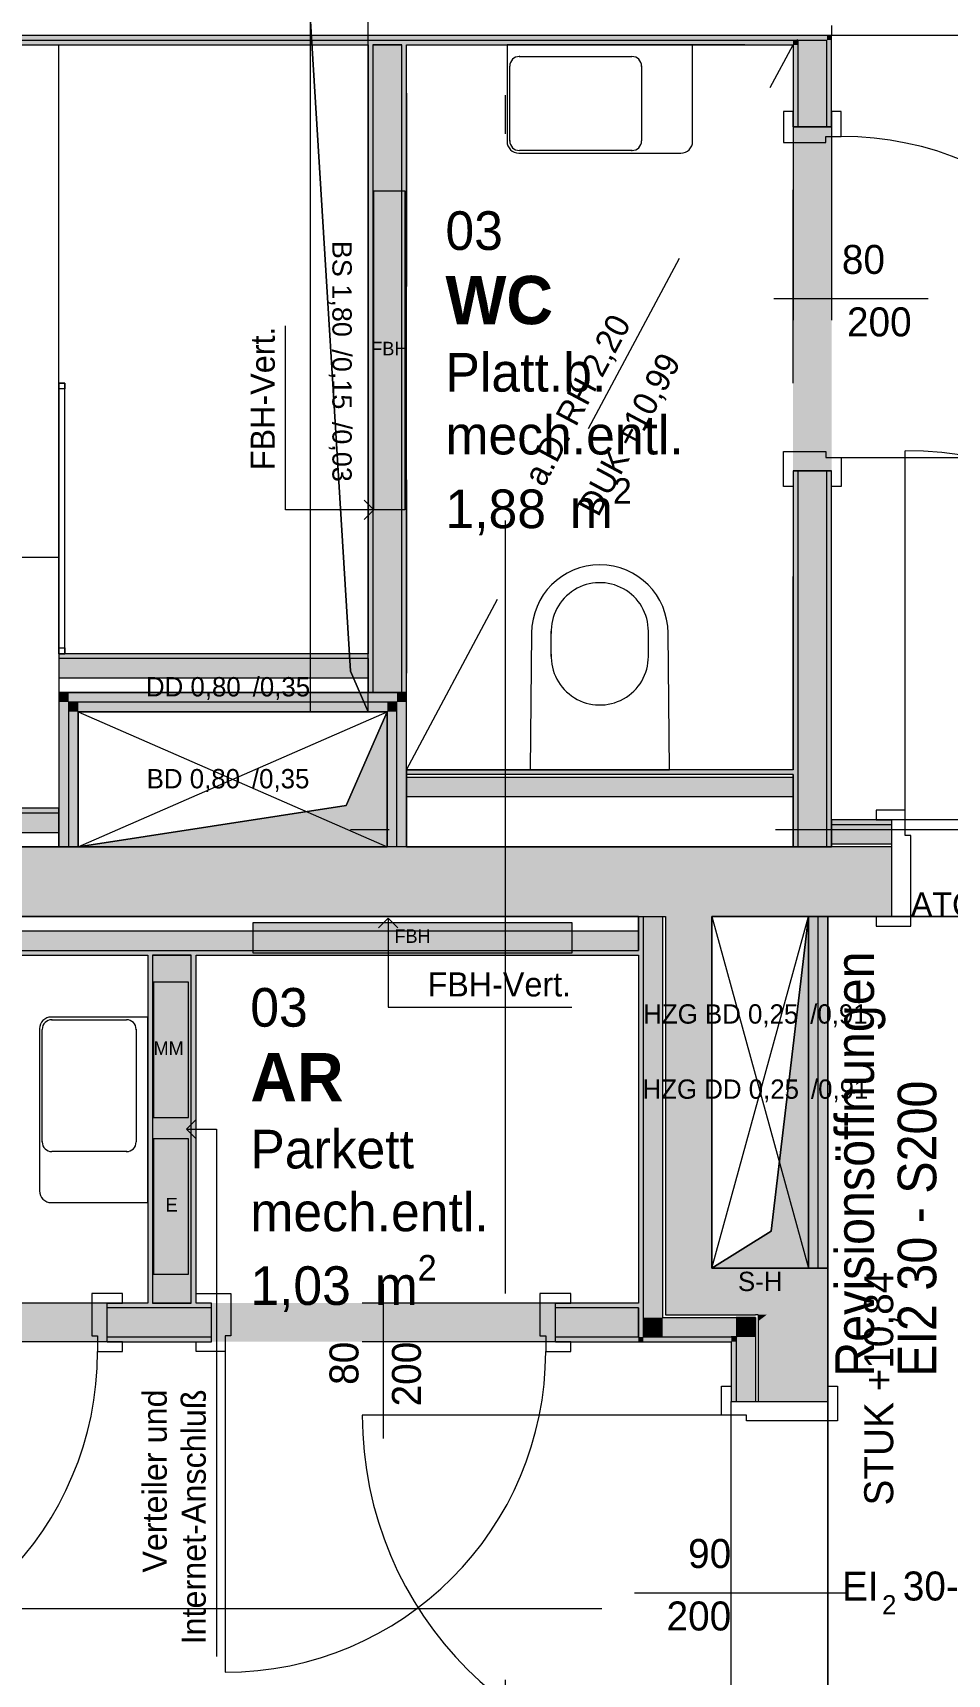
# Model space of a CAD drawing. Header units: metres. Extents: x -4 to 206, y -18 to 45.
# Drawn here: x 4.777 to 7.144, y -8.185 to -3.939 of the extents above; entities that cross this region are included whole.
import ezdxf

# ---------------------------------------------------------------- set-up
doc = ezdxf.new("R2010")
doc.units = ezdxf.units.M
doc.header["$MEASUREMENT"] = 0
for name, pattern in [('Achse', [0.004, 0.002, -0.001, 0, -0.001]), ('Schnittlinie', [0.006, 0.003, -0.0015, 0, -0.0015]), ('Strichlinie eng', [0.002, 0.0015, -0.0005]), ('Untersicht', [0.001, 0.0005, -0.0005])]:
    doc.linetypes.add(name, pattern=pattern)
for name, color, linetype in [('3._3.Stock PP STG1_1_000 Achsraster', 7, 'Continuous'), ('3._3.Stock PP STG1_1_120 Wand Innen tragend', 7, 'Continuous'), ('3._3.Stock PP STG1_1_130 Wand Innen', 7, 'Continuous'), ('3._3.Stock PP STG1_1_170 Schachtwände', 7, 'Continuous'), ('3._3.Stock PP STG1_1_220 Bodenaufbau', 7, 'Continuous'), ('3._3.Stock PP STG1_1_230 Decke abgehaengt', 7, 'Continuous'), ('3._3.Stock PP STG1_1_270 Deckendurchbruchsymbol', 7, 'Continuous'), ('3._3.Stock PP STG1_1_540 Sanitäreinrichtung', 7, 'Continuous'), ('3._3.Stock PP STG1_1_620 Haustechnik Installation', 7, 'Continuous'), ('3._3.Stock PP STG1_1_630 Elektrische Installation', 7, 'Continuous'), ('3._3.Stock PP STG1_1_810 Raum', 7, 'Continuous'), ('3._3.Stock PP STG1_1_815 Raumbegrenzung', 7, 'Continuous'), ('3._3.Stock PP STG1_1_851 Marker Schnitt', 7, 'Continuous'), ('3._3.Stock PP STG1_1_915 Allgemein Beschriftung.x', 7, 'Continuous'), ('3._3.Stock PP STG1_1_945 Einreichplan Beschriftung', 7, 'Continuous'), ('3._3.Stock PP STG1_1_950 Polierplan Bemaßung', 7, 'Continuous')]:
    doc.layers.add(name, color=color, linetype=linetype)
doc.styles.add('ERSTELLTER_STIL_1', font='arial.ttf')
doc.styles.add('ERSTELLTER_STIL_2', font='')
doc.styles.add('ERSTELLTER_STIL_5', font='', dxfattribs={"width": 0.936868})
doc.styles.add('ERSTELLTER_STIL_6', font='')
doc.styles.get('ERSTELLTER_STIL_2').set_extended_font_data('Eurostile')
doc.styles.get('ERSTELLTER_STIL_5').set_extended_font_data('Eurostile')
doc.styles.get('ERSTELLTER_STIL_6').set_extended_font_data('Eurostile', bold=True)

msp = doc.modelspace()

# ---------------------------------------------------------------- hatches: boundary and pattern name
at = {"layer": '3._3.Stock PP STG1_1_120 Wand Innen tragend', "linetype": 'Continuous', "lineweight": 13, "true_color": 0xfb02fe}
for points in [[(6.845, -5.975), (6.845, -5.9875), (7, -5.9875), (7, -5.975)], [(6.3575, -7.3125), (6.3575, -6.225), (6.345, -6.225), (6.345, -7.3125)], [(6.3575, -7.3125), (6.345, -7.325), (6.3575, -7.325)], [(6.345, -7.3125), (6.345, -7.325), (6.3575, -7.3125)], [(6.585, -7.3125), (6.3575, -7.3125), (6.3575, -7.325), (6.585, -7.325)], [(6.585, -7.3125), (6.585, -7.325), (6.5975, -7.3155), (6.5975, -7.3125)], [(6.5975, -7.3155), (6.585, -7.325), (6.5975, -7.325)], [(6.5975, -7.325), (6.585, -7.325), (6.585, -7.48), (6.5975, -7.48)]]:
    msp.add_hatch(color=6, dxfattribs=at).paths.add_polyline_path(points)
at = {"layer": '3._3.Stock PP STG1_1_120 Wand Innen tragend', "linetype": 'Continuous', "lineweight": 13, "true_color": 0xffaa00}
for points in [[(6.845, -5.9875), (6.845, -6.0375), (7, -6.0375), (7, -5.9875)], [(6.4075, -7.2625), (6.4075, -6.225), (6.3575, -6.225), (6.3575, -7.2625)], [(6.4075, -7.2625), (6.3575, -7.3125), (6.4075, -7.3125)], [(6.3575, -7.2625), (6.3575, -7.3125), (6.4075, -7.2625)], [(6.5975, -7.2625), (6.4075, -7.2625), (6.4075, -7.3125), (6.5975, -7.3125)], [(6.6475, -7.2625), (6.5975, -7.2625), (6.5975, -7.3125), (6.6014, -7.3125), (6.6475, -7.2775)], [(6.6475, -7.3125), (6.6475, -7.2775), (6.6014, -7.3125)], [(6.5975, -7.3155), (6.6014, -7.3125), (6.5975, -7.3125)], [(6.6014, -7.3125), (6.5975, -7.3155), (6.5975, -7.48), (6.6475, -7.48), (6.6475, -7.3125)]]:
    msp.add_hatch(color=40, dxfattribs=at).paths.add_polyline_path(points)
at = {"layer": '3._3.Stock PP STG1_1_120 Wand Innen tragend', "linetype": 'Continuous', "lineweight": 13, "true_color": 0x3f7f02}
for points in [[(3.445, -6.225), (6.845, -6.225), (6.845, -6.045), (3.445, -6.045)], [(6.845, -6.045), (6.845, -6.225), (7, -6.225), (7, -6.045)], [(6.535, -7.135), (6.535, -6.225), (6.415, -6.225), (6.415, -7.135)], [(6.535, -7.135), (6.415, -7.255), (6.535, -7.255)], [(6.415, -7.135), (6.415, -7.255), (6.535, -7.135)], [(6.655, -7.135), (6.535, -7.135), (6.535, -7.255), (6.655, -7.255)], [(6.655, -7.135), (6.655, -7.255), (6.6771, -7.255), (6.835, -7.135)], [(6.6771, -7.255), (6.835, -7.255), (6.835, -7.135)], [(6.655, -7.2625), (6.6672, -7.2625), (6.6771, -7.255), (6.655, -7.255)], [(6.655, -7.2718), (6.655, -7.48), (6.835, -7.48), (6.835, -7.255), (6.6771, -7.255)], [(6.655, -7.2718), (6.6672, -7.2625), (6.655, -7.2625)]]:
    msp.add_hatch(color=76, dxfattribs=at).paths.add_polyline_path(points)
at = {"layer": '3._3.Stock PP STG1_1_130 Wand Innen', "linetype": 'Continuous', "lineweight": 13, "true_color": 0xfb02fe}
for points in [[(3.445, -3.9575), (6.755, -3.9575), (6.765, -3.945), (3.445, -3.945)], [(6.8325, -3.9575), (6.8325, -3.945), (6.765, -3.945), (6.7575, -3.9544), (6.7575, -3.9575)], [(6.845, -3.9575), (6.845, -3.945), (6.8325, -3.945), (6.8325, -3.9575)], [(6.745, -3.9575), (3.445, -3.9575), (3.445, -3.97), (6.745, -3.97)], [(5.645, -3.97), (5.645, -5.645), (5.6575, -5.645), (5.6575, -3.97)], [(5.745, -5.645), (5.745, -3.97), (5.7325, -3.97), (5.7325, -5.645)], [(6.745, -3.97), (6.755, -3.9575), (6.745, -3.9575)], [(6.755, -3.9575), (6.745, -3.97), (6.7575, -3.97), (6.7575, -3.9575)], [(6.745, -3.97), (6.745, -4.1821), (6.7575, -4.1821), (6.7575, -3.97)], [(6.7575, -3.9575), (6.7575, -3.9544), (6.755, -3.9575)], [(6.845, -3.9575), (6.8325, -3.9575), (6.8325, -4.1821), (6.845, -4.1821)], [(6.745, -6.045), (6.7575, -6.045), (6.7575, -5.0721), (6.745, -5.0721)], [(6.8325, -5.0721), (6.8325, -6.045), (6.845, -6.045), (6.845, -5.0721)], [(5.645, -5.545), (4.845, -5.545), (4.845, -5.5575), (5.645, -5.5575)], [(6.745, -5.845), (5.745, -5.845), (5.745, -5.8575), (6.745, -5.8575)], [(4.845, -5.945), (3.545, -5.945), (3.545, -5.9575), (4.845, -5.9575)], [(3.665, -6.325), (6.345, -6.325), (6.345, -6.3125), (3.665, -6.3125)], [(5.075, -6.325), (5.075, -7.225), (5.0875, -7.225), (5.0875, -6.325)], [(5.2, -7.225), (5.2, -6.325), (5.1875, -6.325), (5.1875, -7.225)], [(4.97, -7.2375), (5.24, -7.2375), (5.24, -7.225), (4.97, -7.225)], [(6.13, -7.225), (6.13, -7.2375), (6.345, -7.2375), (6.345, -7.225)], [(4.97, -7.3125), (4.97, -7.325), (5.24, -7.325), (5.24, -7.3125)], [(6.13, -7.3125), (6.13, -7.325), (6.345, -7.325), (6.345, -7.3125)]]:
    msp.add_hatch(color=6, dxfattribs=at).paths.add_polyline_path(points)
at = {"layer": '3._3.Stock PP STG1_1_130 Wand Innen', "linetype": 'Continuous', "lineweight": 13, "true_color": 0xffaa00}
for points in [[(5.6575, -3.97), (5.6575, -5.645), (5.7325, -5.645), (5.7325, -3.97)], [(6.8325, -3.9575), (6.7575, -3.9575), (6.7575, -4.1821), (6.8325, -4.1821)], [(6.7575, -5.0721), (6.7575, -6.045), (6.8325, -6.045), (6.8325, -5.0721)], [(5.645, -5.5575), (4.845, -5.5575), (4.845, -5.6075), (5.645, -5.6075)], [(6.745, -5.865), (5.745, -5.865), (5.745, -5.915), (6.745, -5.915)], [(4.845, -5.9575), (3.545, -5.9575), (3.545, -6.0075), (4.845, -6.0075)], [(3.645, -6.3125), (6.345, -6.3125), (6.345, -6.2625), (3.645, -6.2625)], [(5.1875, -7.225), (5.1875, -6.325), (5.0875, -6.325), (5.0875, -7.225)], [(4.97, -7.2375), (4.97, -7.3125), (5.24, -7.3125), (5.24, -7.2375)], [(6.13, -7.3125), (6.345, -7.3125), (6.345, -7.2375), (6.13, -7.2375)]]:
    msp.add_hatch(color=40, dxfattribs=at).paths.add_polyline_path(points)
at = {"layer": '3._3.Stock PP STG1_1_130 Wand Innen', "linetype": 'Continuous', "lineweight": 0, "true_color": 0xffffff}
for points in [[(6.745, -5.0721), (6.845, -5.0721), (6.845, -4.1821), (6.745, -4.1821)], [(4.08, -7.325), (4.97, -7.325), (4.97, -7.225), (4.08, -7.225)], [(5.24, -7.325), (6.13, -7.325), (6.13, -7.225), (5.24, -7.225)]]:
    msp.add_hatch(color=7, dxfattribs=at).paths.add_polyline_path(points)
at = {"layer": '3._3.Stock PP STG1_1_170 Schachtwände', "linetype": 'Continuous', "lineweight": 13, "true_color": 0xfb02fe}
for points in [[(4.87, -5.67), (4.845, -5.645), (4.845, -5.67)], [(4.87, -5.645), (4.845, -5.645), (4.87, -5.67)], [(4.87, -5.67), (5.72, -5.67), (5.72, -5.645), (4.87, -5.645)], [(5.72, -5.67), (5.745, -5.645), (5.72, -5.645)], [(5.72, -5.67), (5.745, -5.67), (5.745, -5.645)], [(4.845, -5.67), (4.845, -6.045), (4.87, -6.045), (4.87, -5.67)], [(4.895, -5.695), (4.87, -5.67), (4.87, -5.695)], [(4.895, -5.67), (4.87, -5.67), (4.895, -5.695)], [(4.895, -5.695), (5.695, -5.695), (5.695, -5.67), (4.895, -5.67)], [(5.695, -5.695), (5.72, -5.67), (5.695, -5.67)], [(5.695, -5.695), (5.72, -5.695), (5.72, -5.67)], [(5.72, -5.67), (5.72, -6.045), (5.745, -6.045), (5.745, -5.67)], [(4.87, -5.695), (4.87, -6.045), (4.895, -6.045), (4.895, -5.695)], [(5.695, -5.695), (5.695, -6.045), (5.72, -6.045), (5.72, -5.695)], [(6.81, -7.135), (6.81, -6.225), (6.785, -6.225), (6.785, -7.135)], [(6.835, -7.135), (6.835, -6.225), (6.81, -6.225), (6.81, -7.135)]]:
    msp.add_hatch(color=6, dxfattribs=at).paths.add_polyline_path(points)
at = {"layer": '3._3.Stock PP STG1_1_270 Deckendurchbruchsymbol', "linetype": 'Continuous', "lineweight": 0}
for points in [[(4.895, -6.045), (5.695, -6.045), (5.695, -5.695), (5.5881, -5.9381)], [(6.535, -7.135), (6.785, -7.135), (6.785, -6.225), (6.6886, -7.0386)]]:
    msp.add_hatch(color=8, dxfattribs=at).paths.add_polyline_path(points)
at = {"layer": '3._3.Stock PP STG1_1_620 Haustechnik Installation', "linetype": 'Continuous', "lineweight": 0, "true_color": 0x3f0000}
for points in [[(5.66, -5.1725), (5.74, -5.1725), (5.74, -4.3475), (5.66, -4.3475)], [(5.3475, -6.24), (5.3475, -6.32), (6.1725, -6.32), (6.1725, -6.24)]]:
    msp.add_hatch(color=18, dxfattribs=at).paths.add_polyline_path(points)
at = {"layer": '3._3.Stock PP STG1_1_630 Elektrische Installation', "linetype": 'Continuous', "lineweight": 0, "true_color": 0x3f1b00}
for points in [[(5.18, -6.395), (5.09, -6.395), (5.09, -6.745), (5.18, -6.745)], [(5.18, -6.8), (5.09, -6.8), (5.09, -7.15), (5.18, -7.15)]]:
    msp.add_hatch(color=28, dxfattribs=at).paths.add_polyline_path(points)

# ---------------------------------------------------------------- linework, layer by layer
at = {"layer": '3._3.Stock PP STG1_1_000 Achsraster', "color": 5, "linetype": 'Achse', "lineweight": 0, "ltscale": 1000}
for p, q in [((6, 3), (6, -18)), ((-1.5, -6), (21, -6))]:
    msp.add_line(p, q, dxfattribs=at)
at = {"layer": '3._3.Stock PP STG1_1_120 Wand Innen tragend', "color": 7, "linetype": 'Continuous', "lineweight": 13, "ltscale": 1000}
for p, q in [((7.035, -5.95), (7.035, -5.02)), ((7.035, -5.95), (6.96, -5.95)), ((6.96, -5.95), (6.96, -5.975)), ((6.96, -5.975), (7, -5.975)), ((7, -5.975), (7, -5.9875)), ((7, -5.975), (7, -6.225)), ((7, -5.975), (7, -5.9875)), ((7, -5.975), (7, -5.9875)), ((7.035, -6.015), (7.035, -5.95)), ((7, -5.9875), (6.845, -5.9875)), ((7, -5.9875), (7, -6.0375)), ((7, -5.9875), (7, -6.0375)), ((7, -5.9875), (7, -6.0375)), ((7.05, -6.015), (7.035, -6.015)), ((7.05, -6.25), (7.05, -6.015)), ((7, -6.0375), (6.845, -6.0375)), ((7, -6.0375), (7, -6.045)), ((7, -6.0375), (7, -6.045)), ((7, -6.0375), (7, -6.045)), ((6.3575, -6.225), (6.3575, -7.2625)), ((6.4075, -6.225), (6.4075, -7.255)), ((7, -6.225), (6.96, -6.225)), ((6.96, -6.225), (6.96, -6.25)), ((6.96, -6.25), (7.05, -6.25)), ((6.4075, -7.255), (6.4075, -7.2625)), ((6.3575, -7.2625), (6.3575, -7.3125)), ((6.4075, -7.2625), (6.415, -7.2625)), ((6.4075, -7.2625), (6.415, -7.2625)), ((6.415, -7.2625), (6.5975, -7.2625)), ((6.6475, -7.2625), (6.5975, -7.2625)), ((6.6475, -7.2625), (6.5975, -7.2625)), ((6.6475, -7.2625), (6.6475, -7.2775)), ((6.6475, -7.2775), (6.6475, -7.48)), ((6.3575, -7.3125), (6.4075, -7.3125)), ((6.3575, -7.3125), (6.4075, -7.3125)), ((6.4075, -7.3125), (6.585, -7.3125)), ((6.5975, -7.3125), (6.585, -7.3125)), ((6.5975, -7.3125), (6.585, -7.3125)), ((6.5975, -7.3125), (6.5975, -7.3155)), ((6.5975, -7.3155), (6.5975, -7.48)), ((6.56, -7.515), (6.56, -7.44)), ((6.56, -7.44), (6.585, -7.44)), ((6.585, -7.44), (6.585, -7.48)), ((6.835, -7.48), (6.835, -7.44)), ((6.835, -7.44), (6.86, -7.44)), ((6.86, -7.44), (6.86, -7.53)), ((6.56, -7.515), (5.63, -7.515)), ((6.625, -7.515), (6.56, -7.515)), ((6.585, -7.48), (6.5975, -7.48)), ((6.585, -7.48), (6.835, -7.48)), ((6.585, -7.48), (6.5975, -7.48)), ((6.585, -7.48), (6.5975, -7.48)), ((6.5975, -7.48), (6.6475, -7.48)), ((6.5975, -7.48), (6.6475, -7.48)), ((6.5975, -7.48), (6.6475, -7.48)), ((6.625, -7.53), (6.625, -7.515)), ((6.6475, -7.48), (6.655, -7.48)), ((6.6475, -7.48), (6.655, -7.48)), ((6.6475, -7.48), (6.655, -7.48)), ((6.86, -7.53), (6.625, -7.53)), ((6.335, -7.975), (6.885, -7.975))]:
    msp.add_line(p, q, dxfattribs=at)
at = {"layer": '3._3.Stock PP STG1_1_120 Wand Innen tragend', "color": 8, "linetype": 'Continuous', "lineweight": 13, "ltscale": 1000}
for p, q in [((7.99, -5.975), (7, -5.975)), ((7.99, -6.225), (7, -6.225)), ((6.585, -8.47), (6.585, -7.48)), ((6.835, -8.47), (6.835, -7.48))]:
    msp.add_line(p, q, dxfattribs=at)
at = {"layer": '3._3.Stock PP STG1_1_120 Wand Innen tragend', "color": 7, "linetype": 'Continuous', "lineweight": 18, "ltscale": 1000}
for p, q in [((7, -6.045), (6.845, -6.045)), ((7, -6.045), (7, -6.225)), ((7, -6.045), (7, -6.225)), ((7, -6.045), (7, -6.225)), ((6.415, -6.225), (6.415, -7.135)), ((6.415, -7.135), (6.415, -7.255)), ((6.415, -7.255), (6.535, -7.255)), ((6.415, -7.255), (6.535, -7.255)), ((6.535, -7.255), (6.6475, -7.255)), ((6.655, -7.255), (6.6475, -7.255)), ((6.655, -7.255), (6.6475, -7.255)), ((6.655, -7.255), (6.655, -7.2625)), ((6.655, -7.2625), (6.655, -7.2718)), ((6.655, -7.2718), (6.655, -7.48)), ((6.655, -7.48), (6.835, -7.48)), ((6.655, -7.48), (6.835, -7.48)), ((6.655, -7.48), (6.835, -7.48))]:
    msp.add_line(p, q, dxfattribs=at)
at = {"layer": '3._3.Stock PP STG1_1_120 Wand Innen tragend', "color": 7, "linetype": 'Continuous', "lineweight": 13, "ltscale": 1000, "flags": 128}
for points in [[(7, -5.975), (6.845, -5.975)], [(6.845, -5.975), (6.845, -5.9875)], [(6.845, -5.9875), (6.845, -6.0375)], [(6.845, -6.0375), (6.845, -6.045)], [(6.345, -6.225), (6.3575, -6.225)], [(6.345, -6.225), (6.345, -6.3125)], [(6.3575, -6.225), (6.4075, -6.225)], [(6.4075, -6.225), (6.415, -6.225)], [(6.345, -6.325), (6.345, -7.225)], [(6.345, -7.2375), (6.345, -7.3125)], [(6.345, -7.325), (6.3575, -7.325)], [(6.3575, -7.325), (6.585, -7.325)], [(6.585, -7.325), (6.585, -7.48)]]:
    msp.add_lwpolyline(points, dxfattribs=at)
at = {"layer": '3._3.Stock PP STG1_1_120 Wand Innen tragend', "color": 7, "linetype": 'Continuous', "lineweight": 18, "ltscale": 1000, "flags": 128}
for points in [[(6.845, -6.045), (3.445, -6.045)], [(3.445, -6.225), (6.415, -6.225)], [(6.535, -6.225), (6.845, -6.225)], [(6.535, -7.135), (6.535, -6.225)], [(6.845, -6.225), (7, -6.225)], [(6.655, -7.135), (6.535, -7.135)], [(6.835, -7.135), (6.655, -7.135)], [(6.835, -7.48), (6.835, -7.135)]]:
    msp.add_lwpolyline(points, dxfattribs=at)
at = {"layer": '3._3.Stock PP STG1_1_120 Wand Innen tragend', "color": 7, "linetype": 'Continuous', "lineweight": 13, "ltscale": 1000}
for centre, start, end in [((7.035, -5.95), 0, 90), ((6.56, -7.515), 180, 270)]:
    msp.add_arc(centre, 0.93, start, end, dxfattribs=at)
at = {"layer": '3._3.Stock PP STG1_1_130 Wand Innen', "color": 7, "linetype": 'Continuous', "lineweight": 18, "ltscale": 1000}
for p, q in [((3.445, -3.945), (6.765, -3.945)), ((6.765, -3.945), (6.8325, -3.945)), ((6.8325, -3.945), (6.845, -3.945)), ((6.8325, -3.945), (6.845, -3.945)), ((3.445, -3.9575), (6.755, -3.9575)), ((5.6575, -3.97), (5.6575, -5.645)), ((5.7325, -5.645), (5.7325, -3.97)), ((6.7575, -3.9575), (6.755, -3.9575)), ((6.7575, -3.9575), (6.755, -3.9575)), ((6.7575, -3.9575), (6.8325, -3.9575)), ((6.7575, -3.9575), (6.7575, -4.1821)), ((6.7575, -3.9575), (6.8325, -3.9575)), ((6.8325, -4.1821), (6.8325, -3.9575)), ((6.745, -4.1821), (6.7575, -4.1821)), ((6.745, -4.1821), (6.7575, -4.1821)), ((6.745, -4.1821), (6.7575, -4.1821)), ((6.7575, -4.1821), (6.8325, -4.1821)), ((6.7575, -4.1821), (6.8325, -4.1821)), ((6.7575, -4.1821), (6.8325, -4.1821)), ((6.8325, -4.1821), (6.845, -4.1821)), ((6.8325, -4.1821), (6.845, -4.1821)), ((6.8325, -4.1821), (6.845, -4.1821)), ((6.745, -5.0721), (6.7575, -5.0721)), ((6.745, -5.0721), (6.7575, -5.0721)), ((6.745, -5.0721), (6.7575, -5.0721)), ((6.7575, -5.0721), (6.7575, -6.045)), ((6.7575, -5.0721), (6.8325, -5.0721)), ((6.7575, -5.0721), (6.8325, -5.0721)), ((6.7575, -5.0721), (6.8325, -5.0721)), ((6.8325, -6.045), (6.8325, -5.0721)), ((6.8325, -5.0721), (6.845, -5.0721)), ((6.8325, -5.0721), (6.845, -5.0721)), ((6.8325, -5.0721), (6.845, -5.0721)), ((5.645, -5.5575), (4.845, -5.5575)), ((4.845, -5.6075), (5.645, -5.6075)), ((6.745, -5.8575), (5.745, -5.8575)), ((6.745, -5.865), (5.745, -5.865)), ((6.745, -5.915), (5.745, -5.915)), ((4.845, -5.9575), (3.545, -5.9575)), ((3.545, -6.0075), (4.845, -6.0075)), ((6.345, -6.2625), (3.645, -6.2625)), ((3.665, -6.3125), (6.345, -6.3125)), ((5.0875, -6.325), (5.0875, -7.225)), ((5.1875, -7.225), (5.1875, -6.325)), ((4.97, -7.2375), (4.97, -7.225)), ((4.97, -7.2375), (4.97, -7.225)), ((4.97, -7.2375), (4.97, -7.225)), ((5.24, -7.2375), (4.97, -7.2375)), ((4.97, -7.3125), (4.97, -7.2375)), ((4.97, -7.3125), (4.97, -7.2375)), ((4.97, -7.3125), (4.97, -7.2375)), ((5.24, -7.2375), (5.24, -7.225)), ((5.24, -7.2375), (5.24, -7.225)), ((5.24, -7.2375), (5.24, -7.225)), ((5.24, -7.3125), (5.24, -7.2375)), ((5.24, -7.3125), (5.24, -7.2375)), ((5.24, -7.3125), (5.24, -7.2375)), ((6.13, -7.2375), (6.13, -7.225)), ((6.13, -7.2375), (6.13, -7.225)), ((6.13, -7.2375), (6.13, -7.225)), ((6.345, -7.2375), (6.13, -7.2375)), ((6.13, -7.3125), (6.13, -7.2375)), ((6.13, -7.3125), (6.13, -7.2375)), ((6.13, -7.3125), (6.13, -7.2375)), ((4.97, -7.3125), (5.24, -7.3125)), ((4.97, -7.325), (4.97, -7.3125)), ((4.97, -7.325), (4.97, -7.3125)), ((4.97, -7.325), (4.97, -7.3125)), ((5.24, -7.325), (5.24, -7.3125)), ((5.24, -7.325), (5.24, -7.3125)), ((5.24, -7.325), (5.24, -7.3125)), ((6.13, -7.3125), (6.345, -7.3125)), ((6.13, -7.325), (6.13, -7.3125)), ((6.13, -7.325), (6.13, -7.3125)), ((6.13, -7.325), (6.13, -7.3125))]:
    msp.add_line(p, q, dxfattribs=at)
at = {"layer": '3._3.Stock PP STG1_1_130 Wand Innen', "color": 7, "linetype": 'Continuous', "lineweight": 13, "ltscale": 1000}
for p, q in [((6.745, -4.1421), (6.72, -4.1421)), ((6.72, -4.1421), (6.72, -4.2221)), ((6.745, -4.1821), (6.745, -4.1421)), ((6.87, -4.1421), (6.845, -4.1421)), ((6.845, -4.1421), (6.845, -4.1821)), ((6.87, -4.2071), (6.87, -4.1421)), ((6.845, -4.1821), (6.745, -4.1821)), ((6.72, -4.2221), (6.83, -4.2221)), ((6.83, -4.2221), (6.83, -4.2071)), ((6.83, -4.2071), (6.87, -4.2071)), ((7.095, -4.6271), (6.695, -4.6271)), ((6.72, -5.0221), (6.83, -5.0221)), ((6.72, -5.1121), (6.72, -5.0221)), ((6.83, -5.0221), (6.83, -5.0371)), ((6.83, -5.0371), (6.87, -5.0371)), ((6.87, -5.0371), (6.87, -5.1121)), ((6.87, -5.0371), (7.7, -5.0371)), ((6.845, -5.0721), (6.745, -5.0721)), ((6.745, -5.0721), (6.745, -5.1121)), ((6.845, -5.1121), (6.845, -5.0721)), ((6.745, -5.1121), (6.72, -5.1121)), ((6.87, -5.1121), (6.845, -5.1121)), ((5.685, -7.575), (5.685, -7.175)), ((4.93, -7.2), (4.93, -7.31)), ((5.01, -7.2), (4.93, -7.2)), ((5.01, -7.225), (5.01, -7.2)), ((5.2, -7.225), (5.2, -7.2)), ((5.2, -7.2), (5.29, -7.2)), ((5.29, -7.2), (5.29, -7.31)), ((6.09, -7.2), (6.09, -7.31)), ((6.17, -7.2), (6.09, -7.2)), ((6.17, -7.225), (6.17, -7.2)), ((4.97, -7.325), (4.97, -7.225)), ((4.97, -7.225), (5.01, -7.225)), ((5.24, -7.225), (5.2, -7.225)), ((5.24, -7.325), (5.24, -7.225)), ((6.13, -7.325), (6.13, -7.225)), ((6.13, -7.225), (6.17, -7.225)), ((4.93, -7.31), (4.945, -7.31)), ((4.945, -7.31), (4.945, -7.35)), ((5.01, -7.325), (4.97, -7.325)), ((5.01, -7.35), (5.01, -7.325)), ((5.2, -7.35), (5.2, -7.325)), ((5.2, -7.325), (5.24, -7.325)), ((5.29, -7.31), (5.275, -7.31)), ((5.275, -7.31), (5.275, -7.35)), ((6.09, -7.31), (6.105, -7.31)), ((6.105, -7.31), (6.105, -7.35)), ((6.17, -7.325), (6.13, -7.325)), ((6.17, -7.35), (6.17, -7.325)), ((4.945, -7.35), (5.01, -7.35)), ((5.275, -7.35), (5.2, -7.35)), ((5.275, -7.35), (5.275, -8.18)), ((6.105, -7.35), (6.17, -7.35))]:
    msp.add_line(p, q, dxfattribs=at)
at = {"layer": '3._3.Stock PP STG1_1_130 Wand Innen', "color": 8, "linetype": 'Untersicht', "lineweight": 13, "ltscale": 1000}
for p, q in [((6.745, -4.1821), (6.745, -5.0721)), ((6.845, -4.1821), (6.845, -5.0721)), ((4.97, -7.225), (4.08, -7.225)), ((6.13, -7.225), (5.24, -7.225)), ((4.97, -7.325), (4.08, -7.325)), ((6.13, -7.325), (5.24, -7.325))]:
    msp.add_line(p, q, dxfattribs=at)
at = {"layer": '3._3.Stock PP STG1_1_130 Wand Innen', "color": 7, "linetype": 'Continuous', "lineweight": 18, "ltscale": 1000, "flags": 128}
for points in [[(6.845, -3.92), (6.845, -3.945)], [(6.845, -4.1821), (6.845, -3.945)], [(3.545, -3.97), (5.645, -3.97)], [(5.645, -3.97), (5.645, -5.545)], [(5.7325, -3.97), (5.6575, -3.97)], [(5.6575, -3.97), (5.7325, -3.97)], [(5.745, -5.645), (5.745, -3.97)], [(5.745, -3.97), (6.745, -3.97)], [(6.745, -3.97), (6.745, -4.1821)], [(6.745, -5.0721), (6.745, -5.845)], [(6.845, -6.045), (6.845, -5.0721)], [(5.645, -5.545), (4.845, -5.545)], [(4.845, -5.545), (4.845, -5.645)], [(5.645, -5.5575), (5.645, -5.645)], [(5.645, -5.645), (5.645, -5.5575)], [(4.845, -5.645), (5.645, -5.645)], [(5.645, -5.645), (5.745, -5.645)], [(6.745, -5.845), (5.745, -5.845)], [(5.745, -5.845), (5.745, -6.045)], [(6.745, -5.8575), (6.745, -6.045)], [(6.745, -6.045), (6.745, -5.8575)], [(4.845, -5.945), (3.545, -5.945)], [(4.845, -6.045), (4.845, -5.945)], [(3.545, -6.045), (4.845, -6.045)], [(5.745, -6.045), (6.745, -6.045)], [(6.745, -6.045), (6.7575, -6.045)], [(6.7575, -6.045), (6.8325, -6.045)], [(6.8325, -6.045), (6.845, -6.045)], [(6.345, -6.225), (3.595, -6.225)], [(6.345, -6.2625), (6.345, -6.225)], [(6.345, -6.3125), (6.345, -6.2625)], [(3.665, -6.325), (5.075, -6.325)], [(5.075, -6.325), (5.075, -7.225)], [(5.1875, -6.325), (5.0875, -6.325)], [(5.0875, -6.325), (5.1875, -6.325)], [(5.2, -7.225), (5.2, -6.325)], [(5.2, -6.325), (6.345, -6.325)], [(5.075, -7.225), (4.97, -7.225)], [(5.1875, -7.225), (5.0875, -7.225)], [(5.0875, -7.225), (5.1875, -7.225)], [(5.24, -7.225), (5.2, -7.225)], [(6.345, -7.225), (6.13, -7.225)], [(6.345, -7.3125), (6.345, -7.2375)], [(4.97, -7.325), (5.24, -7.325)], [(6.13, -7.325), (6.345, -7.325)]]:
    msp.add_lwpolyline(points, dxfattribs=at)
at = {"layer": '3._3.Stock PP STG1_1_130 Wand Innen', "color": 7, "linetype": 'Continuous', "lineweight": 13, "ltscale": 1000}
for centre, start, end in [((6.87, -5.0371), 0, 90), ((4.115, -7.35), 270, 0), ((5.275, -7.35), 270, 0)]:
    msp.add_arc(centre, 0.83, start, end, dxfattribs=at)
at = {"layer": '3._3.Stock PP STG1_1_170 Schachtwände', "color": 7, "linetype": 'Continuous', "lineweight": 18, "ltscale": 1000}
for p, q in [((4.895, -5.67), (4.87, -5.67)), ((4.87, -5.67), (4.87, -5.695)), ((5.695, -5.67), (4.895, -5.67)), ((5.72, -5.67), (5.695, -5.67)), ((5.72, -5.695), (5.72, -5.67)), ((4.87, -5.695), (4.87, -6.045)), ((5.72, -6.045), (5.72, -5.695)), ((6.81, -7.135), (6.81, -6.225))]:
    msp.add_line(p, q, dxfattribs=at)
at = {"layer": '3._3.Stock PP STG1_1_170 Schachtwände', "color": 7, "linetype": 'Continuous', "lineweight": 18, "ltscale": 1000, "flags": 128}
for points in [[(4.845, -5.645), (4.845, -5.67)], [(5.72, -5.645), (4.845, -5.645)], [(5.745, -5.645), (5.72, -5.645)], [(5.745, -6.045), (5.745, -5.645)], [(4.845, -5.67), (4.845, -6.045)], [(4.895, -5.695), (5.695, -5.695)], [(4.895, -6.045), (4.895, -5.695)], [(5.695, -5.695), (5.695, -6.045)], [(4.845, -6.045), (4.87, -6.045)], [(4.87, -6.045), (4.895, -6.045)], [(5.72, -6.045), (5.695, -6.045)], [(5.745, -6.045), (5.72, -6.045)], [(6.835, -6.225), (6.785, -6.225)], [(6.785, -6.225), (6.785, -7.135)], [(6.835, -7.135), (6.835, -6.225)], [(6.785, -7.135), (6.835, -7.135)]]:
    msp.add_lwpolyline(points, dxfattribs=at)
at = {"layer": '3._3.Stock PP STG1_1_220 Bodenaufbau', "color": 7, "linetype": 'Continuous', "lineweight": 13, "ltscale": 1000, "true_color": 0xf4f4f4, "flags": 128}
for points in [[(6.835, -6.225), (8.1675, -6.225), (8.1675, -5.805), (8.745, -5.805), (8.745, -3.865), (11.105, -3.865), (11.105, -6.225), (13.385, -6.225), (13.385, -8.775), (6.835, -8.775)], [(6.835, -8.775), (8.105, -8.775), (8.105, -7.555), (12.165, -7.555), (12.165, -8.775), (13.385, -8.775), (13.385, -6.225), (11.105, -6.225), (11.105, -6.045), (8.975, -6.045), (8.975, -6.225), (6.835, -6.225)]]:
    msp.add_lwpolyline(points, close=True, dxfattribs=at)
at = {"layer": '3._3.Stock PP STG1_1_230 Decke abgehaengt', "color": 8, "linetype": 'Untersicht', "lineweight": 13, "ltscale": 1000}
msp.add_line((5.745, -5.845), (6.745, -3.97), dxfattribs=at)
at = {"layer": '3._3.Stock PP STG1_1_230 Decke abgehaengt', "color": 8, "linetype": 'Untersicht', "lineweight": 13, "ltscale": 1000, "flags": 128}
msp.add_lwpolyline([(5.745, -5.845), (6.745, -5.845), (6.745, -3.97), (5.745, -3.97)], close=True, dxfattribs=at)
at = {"layer": '3._3.Stock PP STG1_1_270 Deckendurchbruchsymbol', "color": 7, "linetype": 'Strichlinie eng', "lineweight": 13, "ltscale": 1000}
for p, q in [((4.895, -6.045), (5.695, -5.695)), ((4.895, -5.695), (5.695, -6.045)), ((6.535, -7.135), (6.785, -6.225)), ((6.535, -6.225), (6.785, -7.135))]:
    msp.add_line(p, q, dxfattribs=at)
at = {"layer": '3._3.Stock PP STG1_1_270 Deckendurchbruchsymbol', "color": 1, "linetype": 'Continuous', "lineweight": 0, "ltscale": 1000, "flags": 128}
for points in [[(5.4951, -3.895), (5.495, -5.695), (5.645, -5.695), (5.6, -5.59)], [(5.6, -5.59), (5.645, -5.695), (5.6451, -3.895), (5.4951, -3.895)]]:
    msp.add_lwpolyline(points, close=True, dxfattribs=at)
at = {"layer": '3._3.Stock PP STG1_1_270 Deckendurchbruchsymbol', "color": 7, "linetype": 'Continuous', "lineweight": 13, "ltscale": 1000, "flags": 128}
for points in [[(5.5881, -5.9381), (5.695, -5.695), (4.895, -5.695), (4.895, -6.045)], [(4.895, -6.045), (5.695, -6.045), (5.695, -5.695), (5.5881, -5.9381)], [(6.6886, -7.0386), (6.785, -6.225), (6.535, -6.225), (6.535, -7.135)], [(6.535, -7.135), (6.785, -7.135), (6.785, -6.225), (6.6886, -7.0386)]]:
    msp.add_lwpolyline(points, close=True, dxfattribs=at)
at = {"layer": '3._3.Stock PP STG1_1_270 Deckendurchbruchsymbol', "color": 7, "linetype": 'Strichlinie eng', "lineweight": 13, "ltscale": 1000, "flags": 128}
for points in [[(5.695, -6.045), (5.695, -5.695), (4.895, -5.695), (4.895, -6.045)], [(6.785, -7.135), (6.785, -6.225), (6.535, -6.225), (6.535, -7.135)]]:
    msp.add_lwpolyline(points, close=True, dxfattribs=at)
at = {"layer": '3._3.Stock PP STG1_1_540 Sanitäreinrichtung', "color": 150, "linetype": 'Continuous', "lineweight": 13, "ltscale": 1000, "true_color": 0x0f7ffe}
for p, q in [((6.0118, -4.2182), (6.0118, -4.025)), ((6.0368, -4), (6.3281, -4)), ((6.3531, -4.025), (6.3531, -4.2182)), ((6.3281, -4.2432), (6.0368, -4.2432)), ((4.845, -4.86), (4.845, -4.845)), ((4.845, -4.845), (4.86, -4.845)), ((4.86, -4.86), (4.845, -4.86)), ((4.86, -4.845), (4.86, -4.86)), ((6.1192, -5.5519), (6.1192, -5.487)), ((6.3708, -5.5519), (6.3708, -5.487)), ((4.845, -5.545), (4.845, -5.53)), ((4.845, -5.53), (4.86, -5.53)), ((4.86, -5.545), (4.845, -5.545)), ((4.86, -5.53), (4.86, -5.545)), ((4.8268, -6.4919), (5.02, -6.4919)), ((4.8018, -6.8082), (4.8018, -6.5169)), ((5.045, -6.5169), (5.045, -6.8082)), ((5.02, -6.8332), (4.8268, -6.8332))]:
    msp.add_line(p, q, dxfattribs=at)
at = {"layer": '3._3.Stock PP STG1_1_540 Sanitäreinrichtung', "color": 150, "linetype": 'Continuous', "lineweight": 13, "ltscale": 1000, "true_color": 0x0f7ffe, "flags": 128}
for points in [[(5.645, -3.97), (5.645, -5.545), (4.845, -5.545), (4.845, -3.97)], [(4.845, -4.845), (4.845, -4.86), (4.845, -5.53), (4.845, -5.545), (4.86, -5.545), (4.86, -5.53), (4.86, -4.86), (4.86, -4.845)], [(3.545, -5.2949), (4.845, -5.2949), (4.845, -5.9449), (3.545, -5.9449)]]:
    msp.add_lwpolyline(points, close=True, dxfattribs=at)
for points in [[(6.485, -3.97), (6.005, -3.97), (6.005, -4.22, 0.414214), (6.035, -4.25), (6.455, -4.25, 0.414214), (6.485, -4.22)], [(6.065, -5.845), (6.425, -5.845), (6.4215, -5.4915, 0.999827), (6.0685, -5.4915)], [(5.075, -6.965), (5.075, -6.485), (4.825, -6.485, 0.414214), (4.795, -6.515), (4.795, -6.935, 0.414214), (4.825, -6.965)]]:
    msp.add_lwpolyline(points, format="xyb", close=True, dxfattribs=at)
at = {"layer": '3._3.Stock PP STG1_1_540 Sanitäreinrichtung', "color": 150, "linetype": 'Continuous', "lineweight": 13, "ltscale": 1000, "true_color": 0x0f7ffe}
for centre, radius, start, end in [((6.0368, -4.025), 0.025, 90, 180), ((6.3281, -4.025), 0.025, 0, 90), ((6.0368, -4.2182), 0.025, 180, 270), ((6.3281, -4.2182), 0.025, 270, 0), ((6.245, -5.4871), 0.1258, 0.0407, 182.4294), ((6.245, -5.5519), 0.1258, 177.5706, 359.9593), ((4.8268, -6.5169), 0.025, 90, 180), ((5.02, -6.5169), 0.025, 0, 90), ((4.8268, -6.8082), 0.025, 180, 270), ((5.02, -6.8082), 0.025, 270, 0)]:
    msp.add_arc(centre, radius, start, end, dxfattribs=at)
for p in [(6.0368, -4), (6.3531, -4.025), (6.0118, -4.2182), (6.3281, -4.2432), (4.8268, -6.4919), (5.045, -6.5169), (4.8018, -6.8082), (5.02, -6.8332)]:
    msp.add_point(p, dxfattribs=at)
at = {"layer": '3._3.Stock PP STG1_1_620 Haustechnik Installation', "color": 7, "linetype": 'Continuous', "lineweight": 13, "ltscale": 1000}
for p, q in [((5.66, -5.1725), (5.66, -4.3475)), ((5.66, -4.3475), (5.74, -4.3475)), ((5.74, -4.3475), (5.74, -5.1725)), ((5.74, -5.1725), (5.66, -5.1725)), ((5.3475, -6.24), (6.1725, -6.24)), ((5.3475, -6.32), (5.3475, -6.24)), ((6.1725, -6.24), (6.1725, -6.32)), ((6.1725, -6.32), (5.3475, -6.32))]:
    msp.add_line(p, q, dxfattribs=at)
at = {"layer": '3._3.Stock PP STG1_1_630 Elektrische Installation', "color": 7, "linetype": 'Continuous', "lineweight": 13, "ltscale": 1000, "flags": 128}
for points in [[(5.18, -6.395), (5.09, -6.395), (5.09, -6.745), (5.18, -6.745)], [(5.18, -6.8), (5.09, -6.8), (5.09, -7.15), (5.18, -7.15)]]:
    msp.add_lwpolyline(points, close=True, dxfattribs=at)
at = {"layer": '3._3.Stock PP STG1_1_815 Raumbegrenzung', "color": 8, "linetype": 'Untersicht', "lineweight": 13, "ltscale": 1000, "flags": 128}
msp.add_lwpolyline([(6.845, -3.945), (7.845, -3.945)], dxfattribs=at)
at = {"layer": '3._3.Stock PP STG1_1_851 Marker Schnitt', "color": 7, "linetype": 'Schnittlinie', "lineweight": 13, "ltscale": 1000}
msp.add_line((-2.85, -8.015), (14.6743, -8.015), dxfattribs=at)
at = {"layer": '3._3.Stock PP STG1_1_945 Einreichplan Beschriftung', "color": 92, "linetype": 'Continuous', "lineweight": 13, "ltscale": 1000}
for p, q in [((5.4314, -5.0702), (5.4314, -4.6966)), ((5.4314, -5.1725), (5.4314, -5.0702)), ((5.66, -5.1725), (5.4314, -5.1725)), ((5.66, -5.1725), (5.635, -5.1475)), ((5.66, -5.1725), (5.635, -5.1975)), ((5.6968, -6.229), (5.6718, -6.254)), ((5.6968, -6.229), (5.6968, -6.4593)), ((5.6968, -6.229), (5.7218, -6.254)), ((5.6968, -6.4593), (5.7991, -6.4593)), ((5.7991, -6.4593), (6.1727, -6.4593)), ((5.175, -6.775), (5.2, -6.75)), ((5.175, -6.775), (5.2527, -6.775)), ((5.175, -6.775), (5.2, -6.8)), ((5.2527, -6.775), (5.2527, -7.4484)), ((5.2527, -7.4484), (5.2527, -8.1389))]:
    msp.add_line(p, q, dxfattribs=at)
at = {"layer": '3._3.Stock PP STG1_1_950 Polierplan Bemaßung', "color": 8, "linetype": 'Untersicht', "lineweight": 13, "ltscale": 1000}
msp.add_line((5.745, -5.845), (6.745, -3.97), dxfattribs=at)

# ---------------------------------------------------------------- texts
at = {"layer": '3._3.Stock PP STG1_1_120 Wand Innen tragend', "color": 7, "linetype": 'Continuous', "lineweight": 13, "insert": (7.0182, -7.1438), "char_height": 0.075, "attachment_point": 9, "rotation": 90, "style": 'ERSTELLTER_STIL_2'}
msp.add_mtext('\\A1;{\\pqr;\\pt0;\\fEurostile|b0|i0|c0|p0;\\W1.000000;STUK +10,84}', dxfattribs=at)
at = {"layer": '3._3.Stock PP STG1_1_120 Wand Innen tragend', "color": 7, "linetype": 'Continuous', "lineweight": 13, "attachment_point": 9, "style": 'ERSTELLTER_STIL_2'}
for s, insert, char_height in [('\\A1;{\\pqr;\\pt0;\\fEurostile|b0|i0|c0|p0;\\W1.000000;90}', (6.585, -7.9114), 0.075), ('\\A1;{\\pqr;\\pt0;\\fEurostile|b0|i0|c0|p0;\\W1.000000;EI}', (6.9666, -7.9947), 0.075), ('\\A1;{\\pqr;\\pt0;\\fEurostile|b0|i0|c0|p0;\\W1.000000;30-C}', (7.2464, -7.9955), 0.075), ('\\A1;{\\pqr;\\pt0;\\fEurostile|b0|i0|c0|p0;\\W1.000000;2}', (7.0126, -8.0306), 0.05), ('\\A1;{\\pqr;\\pt0;\\fEurostile|b0|i0|c0|p0;\\W1.000000;200}', (6.585, -8.073), 0.075)]:
    msp.add_mtext(s, dxfattribs=dict(at, insert=insert, char_height=char_height))
at = {"layer": '3._3.Stock PP STG1_1_130 Wand Innen', "color": 7, "linetype": 'Continuous', "lineweight": 13, "char_height": 0.075, "attachment_point": 9, "style": 'ERSTELLTER_STIL_2'}
for s, insert in [('\\A1;{\\pqr;\\pt0;\\fEurostile|b0|i0|c0|p0;\\W1.000000;80}', (6.983, -4.5635)), ('\\A1;{\\pqr;\\pt0;\\fEurostile|b0|i0|c0|p0;\\W1.000000;200}', (7.052, -4.7251))]:
    msp.add_mtext(s, dxfattribs=dict(at, insert=insert))
at = {"layer": '3._3.Stock PP STG1_1_130 Wand Innen', "color": 7, "linetype": 'Continuous', "lineweight": 13, "char_height": 0.075, "attachment_point": 9, "rotation": 90, "style": 'ERSTELLTER_STIL_2'}
for s, insert in [('\\A1;{\\pqr;\\pt0;\\fEurostile|b0|i0|c0|p0;\\W1.000000;80}', (5.6214, -7.325)), ('\\A1;{\\pqr;\\pt0;\\fEurostile|b0|i0|c0|p0;\\W1.000000;200}', (5.783, -7.325))]:
    msp.add_mtext(s, dxfattribs=dict(at, insert=insert))
at = {"layer": '3._3.Stock PP STG1_1_270 Deckendurchbruchsymbol', "color": 1, "linetype": 'Continuous', "lineweight": 0, "insert": (5.5382, -4.795), "char_height": 0.05, "attachment_point": 8, "rotation": 269.9959, "style": 'ERSTELLTER_STIL_1'}
msp.add_mtext('\\A1;{\\pqc;\\pt0;\\fArial|b0|i0|c0|p0;\\W1.000000;BS 1,80\\fArial|b0|i0|c0|p0;\\W1.000000;\\A1{\\H.66x;\\S^  ;}\\fArial|b0|i0|c0|p0;\\W1.000000; /0,15\\fArial|b0|i0|c0|p0;\\W1.000000;\\A1{\\H.66x;\\S^  ;}\\fArial|b0|i0|c0|p0;\\W1.000000; /0,03\\fArial|b0|i0|c0|p0;\\W1.000000;\\A1{\\H.66x;\\S^  ;}}', dxfattribs=at)
at = {"layer": '3._3.Stock PP STG1_1_270 Deckendurchbruchsymbol', "color": 1, "linetype": 'Continuous', "lineweight": 0, "char_height": 0.05, "style": 'ERSTELLTER_STIL_2'}
for s, insert, attachment_point in [('\\A1;{\\pqc;\\pt0;\\fEurostile|b0|i0|c0|p0;\\W1.000000;DD 0,80\\fEurostile|b0|i0|c0|p0;\\W1.000000;\\A1{\\H.66x;\\S^  ;}\\fEurostile|b0|i0|c0|p0;\\W1.000000; /0,35\\fEurostile|b0|i0|c0|p0;\\W1.000000;\\A1{\\H.66x;\\S^  ;}\\fEurostile|b0|i0|c0|p0;\\W1.000000;\\fEurostile|b0|i0|c0|p0;\\W1.000000;\\A1{\\H.66x;\\S^  ;}}', (5.295, -5.6701), 8), ('\\A1;{\\pqc;\\pt0;\\fEurostile|b0|i0|c0|p0;\\W1.000000;BD 0,80\\fEurostile|b0|i0|c0|p0;\\W1.000000;\\A1{\\H.66x;\\S^  ;}\\fEurostile|b0|i0|c0|p0;\\W1.000000; /0,35\\fEurostile|b0|i0|c0|p0;\\W1.000000;\\A1{\\H.66x;\\S^  ;}\\fEurostile|b0|i0|c0|p0;\\W1.000000;\\fEurostile|b0|i0|c0|p0;\\W1.000000;\\A1{\\H.66x;\\S^  ;}}', (5.295, -5.9079), 8), ('\\A1;{\\pqc;\\pt0;\\fEurostile|b0|i0|c0|p0;\\W1.000000;HZG BD 0,25\\fEurostile|b0|i0|c0|p0;\\W1.000000;\\A1{\\H.66x;\\S^  ;}\\fEurostile|b0|i0|c0|p0;\\W1.000000; /0,91\\fEurostile|b0|i0|c0|p0;\\W1.000000;\\A1{\\H.66x;\\S^  ;}\\fEurostile|b0|i0|c0|p0;\\W1.000000;\\fEurostile|b0|i0|c0|p0;\\W1.000000;\\A1{\\H.66x;\\S^  ;}}', (6.66, -6.5166), 8), ('\\A1;{\\pqc;\\pt0;\\fEurostile|b0|i0|c0|p0;\\W1.000000;HZG DD 0,25\\fEurostile|b0|i0|c0|p0;\\W1.000000;\\A1{\\H.66x;\\S^  ;}\\fEurostile|b0|i0|c0|p0;\\W1.000000; /0,91\\fEurostile|b0|i0|c0|p0;\\W1.000000;\\A1{\\H.66x;\\S^  ;}\\fEurostile|b0|i0|c0|p0;\\W1.000000;\\fEurostile|b0|i0|c0|p0;\\W1.000000;\\A1{\\H.66x;\\S^  ;}}', (6.66, -6.711), 8), ('\\A1;{\\pqc;\\pt0;\\fEurostile|b0|i0|c0|p0;\\W1.000000;S-H}', (6.66, -7.1439), 2)]:
    msp.add_mtext(s, dxfattribs=dict(at, insert=insert, attachment_point=attachment_point))
at = {"layer": '3._3.Stock PP STG1_1_620 Haustechnik Installation', "color": 7, "linetype": 'Continuous', "lineweight": 13, "char_height": 0.035, "attachment_point": 4, "style": 'ERSTELLTER_STIL_2'}
for insert in [(5.6535, -4.7556), (5.7135, -6.2756)]:
    msp.add_mtext('\\A1;{\\pql;\\fEurostile|b0|i0|c0|p0;\\W1.000000;FBH}', dxfattribs=dict(at, insert=insert))
at = {"layer": '3._3.Stock PP STG1_1_630 Elektrische Installation', "color": 7, "linetype": 'Continuous', "lineweight": 13, "char_height": 0.035, "attachment_point": 4, "style": 'ERSTELLTER_STIL_2'}
for s, insert in [('\\A1;{\\pql;\\fEurostile|b0|i0|c0|p0;\\W1.000000;MM}', (5.09, -6.5656)), ('\\A1;{\\pql;\\fEurostile|b0|i0|c0|p0;\\W1.000000;E}', (5.1212, -6.9706))]:
    msp.add_mtext(s, dxfattribs=dict(at, insert=insert))
at = {"layer": '3._3.Stock PP STG1_1_810 Raum', "color": 7, "linetype": 'Continuous', "lineweight": 13, "attachment_point": 1}
for s, insert, char_height, style in [('\\A1;{\\pql;\\pt0;\\fEurostile|b0|i0|c0|p0;\\W1.000000;03}', (5.8454, -4.4004), 0.1, 'ERSTELLTER_STIL_2'), ('\\A1;{\\pql;\\pt0;\\fEurostile|b1|i0|c0|p0;\\W1.000000;WC}', (5.8454, -4.5675), 0.125, 'ERSTELLTER_STIL_6'), ('\\A1;{\\pql;\\pt0;\\fEurostile|b0|i0|c0|p0;\\W1.000000;Platt.b.}', (5.8454, -4.767), 0.1, 'ERSTELLTER_STIL_2'), ('\\A1;{\\pql;\\pt0;\\fEurostile|b0|i0|c0|p0;\\W1.000000;mech.entl.}', (5.8454, -4.9295), 0.1, 'ERSTELLTER_STIL_2'), ('\\A1;{\\pql;\\pt0,0.05;\\fEurostile|b0|i0|c0|p0;\\W1.000000;1,88\\fEurostile|b0|i0|c0|p0;\\W1.000000;\\A1{\\H.66x;\\S^  ;}\\fEurostile|b0|i0|c0|p0;\\W1.000000; m\\fEurostile|b0|i0|c0|p0;\\W1.000000;\\A1{\\H.66x;\\S2^  ;}}', (5.8454, -5.091), 0.1, 'ERSTELLTER_STIL_2'), ('\\A1;{\\pql;\\pt0;\\fEurostile|b0|i0|c0|p0;\\W1.000000;03}', (5.3404, -6.4099), 0.1, 'ERSTELLTER_STIL_2'), ('\\A1;{\\pql;\\pt0;\\fEurostile|b1|i0|c0|p0;\\W1.000000;AR}', (5.3404, -6.5781), 0.125, 'ERSTELLTER_STIL_6'), ('\\A1;{\\pql;\\pt0;\\fEurostile|b0|i0|c0|p0;\\W1.000000;Parkett}', (5.3404, -6.7766), 0.1, 'ERSTELLTER_STIL_2'), ('\\A1;{\\pql;\\pt0;\\fEurostile|b0|i0|c0|p0;\\W1.000000;mech.entl.}', (5.3404, -6.9391), 0.1, 'ERSTELLTER_STIL_2'), ('\\A1;{\\pql;\\pt0,0.05;\\fEurostile|b0|i0|c0|p0;\\W1.000000;1,03\\fEurostile|b0|i0|c0|p0;\\W1.000000;\\A1{\\H.66x;\\S^  ;}\\fEurostile|b0|i0|c0|p0;\\W1.000000; m\\fEurostile|b0|i0|c0|p0;\\W1.000000;\\A1{\\H.66x;\\S2^  ;}}', (5.3404, -7.1006), 0.1, 'ERSTELLTER_STIL_2')]:
    msp.add_mtext(s, dxfattribs=dict(at, insert=insert, char_height=char_height, style=style))
at = {"layer": '3._3.Stock PP STG1_1_915 Allgemein Beschriftung.x', "color": 7, "linetype": 'Continuous', "lineweight": 13, "insert": (7.1173, -7.4156), "char_height": 0.1, "width": 1.190625, "attachment_point": 7, "rotation": 90, "line_spacing_factor": 0.968182, "style": 'ERSTELLTER_STIL_5'}
msp.add_mtext('\\A1;{\\pql;\\fEurostile|b0|i0|c0|p0;\\W0.936868;R\\fEurostile|b0|i0|c0|p0;\\W0.936868;evisionsöffnungen EI2 30 - S200}', dxfattribs=at)
at = {"layer": '3._3.Stock PP STG1_1_945 Einreichplan Beschriftung', "color": 92, "linetype": 'Continuous', "lineweight": 13, "insert": (5.4047, -5.0702), "char_height": 0.0625, "attachment_point": 7, "rotation": 90, "style": 'ERSTELLTER_STIL_2'}
msp.add_mtext('\\A1;{\\pql;\\fEurostile|b0|i0|c0|p0;\\W1.000000;FBH-Vert.}', dxfattribs=at)
at = {"layer": '3._3.Stock PP STG1_1_945 Einreichplan Beschriftung', "color": 5, "linetype": 'Continuous', "lineweight": 0, "insert": (7.05, -6.2256), "char_height": 0.0625, "attachment_point": 7, "style": 'ERSTELLTER_STIL_2'}
msp.add_mtext('\\A1;{\\pql;\\fEurostile|b0|i0|c0|p0;\\W1.000000;ATÖ i}', dxfattribs=at)
at = {"layer": '3._3.Stock PP STG1_1_945 Einreichplan Beschriftung', "color": 92, "linetype": 'Continuous', "lineweight": 13, "insert": (5.7991, -6.4326), "char_height": 0.0625, "attachment_point": 7, "style": 'ERSTELLTER_STIL_2'}
msp.add_mtext('\\A1;{\\pql;\\fEurostile|b0|i0|c0|p0;\\W1.000000;FBH-Vert.}', dxfattribs=at)
at = {"layer": '3._3.Stock PP STG1_1_945 Einreichplan Beschriftung', "color": 92, "linetype": 'Continuous', "lineweight": 13, "insert": (5.226, -7.4484), "char_height": 0.0625, "attachment_point": 9, "rotation": 90, "line_spacing_factor": 0.968754, "style": 'ERSTELLTER_STIL_2'}
msp.add_mtext('\\A1;{\\pqr;\\fEurostile|b0|i0|c0|p0;\\W1.000000;Verteiler und\\P\\pqr;\\fEurostile|b0|i0|c0|p0;\\W1.000000;Internet-Anschluß}', dxfattribs=at)
at = {"layer": '3._3.Stock PP STG1_1_950 Polierplan Bemaßung', "color": 7, "linetype": 'Continuous', "lineweight": 13, "insert": (6.1102, -5.1216), "char_height": 0.0625, "attachment_point": 7, "rotation": 61.9275, "style": 'ERSTELLTER_STIL_2'}
msp.add_mtext('\\A1;{\\pql;\\fEurostile|b0|i0|c0|p0;\\W1.000000;a.D.\\fEurostile|b0|i0|c0|p0;\\W1.000000; RH \\fEurostile|b0|i0|c0|p0;\\W1.000000;2,20}', dxfattribs=at)
at = {"layer": '3._3.Stock PP STG1_1_950 Polierplan Bemaßung', "color": 7, "linetype": 'Continuous', "lineweight": 13, "insert": (6.1293, -5.1342), "char_height": 0.0625, "attachment_point": 4, "rotation": 61.9275, "line_spacing_factor": 1.264547, "style": 'ERSTELLTER_STIL_2'}
msp.add_mtext('\\A1;{\\pql;\\fEurostile|b0|i0|c0|p0;\\W1.000000;\\fEurostile|b0|i0|c0|p0;\\W1.000000;\\fEurostile|b0|i0|c0|p0;\\W1.000000;\\fEurostile|b0|i0|c0|p0;\\W1.000000;\\A1{\\H.66x;\\S^  ;}\\fEurostile|b0|i0|c0|p0;\\W1.000000;\\fEurostile|b0|i0|c0|p0;\\W1.000000;\\P\\pql;\\fEurostile|b0|i0|c0|p0;\\W1.000000;DUK \\fEurostile|b0|i0|c0|p0;\\W1.000000;+\\fEurostile|b0|i0|c0|p0;\\W1.000000;10,99\\fEurostile|b0|i0|c0|p0;\\W1.000000;\\A1{\\H.66x;\\S^  ;}\\fEurostile|b0|i0|c0|p0;\\W1.000000;\\fEurostile|b0|i0|c0|p0;\\W1.000000;}', dxfattribs=at)

doc.saveas('drawing.dxf')
